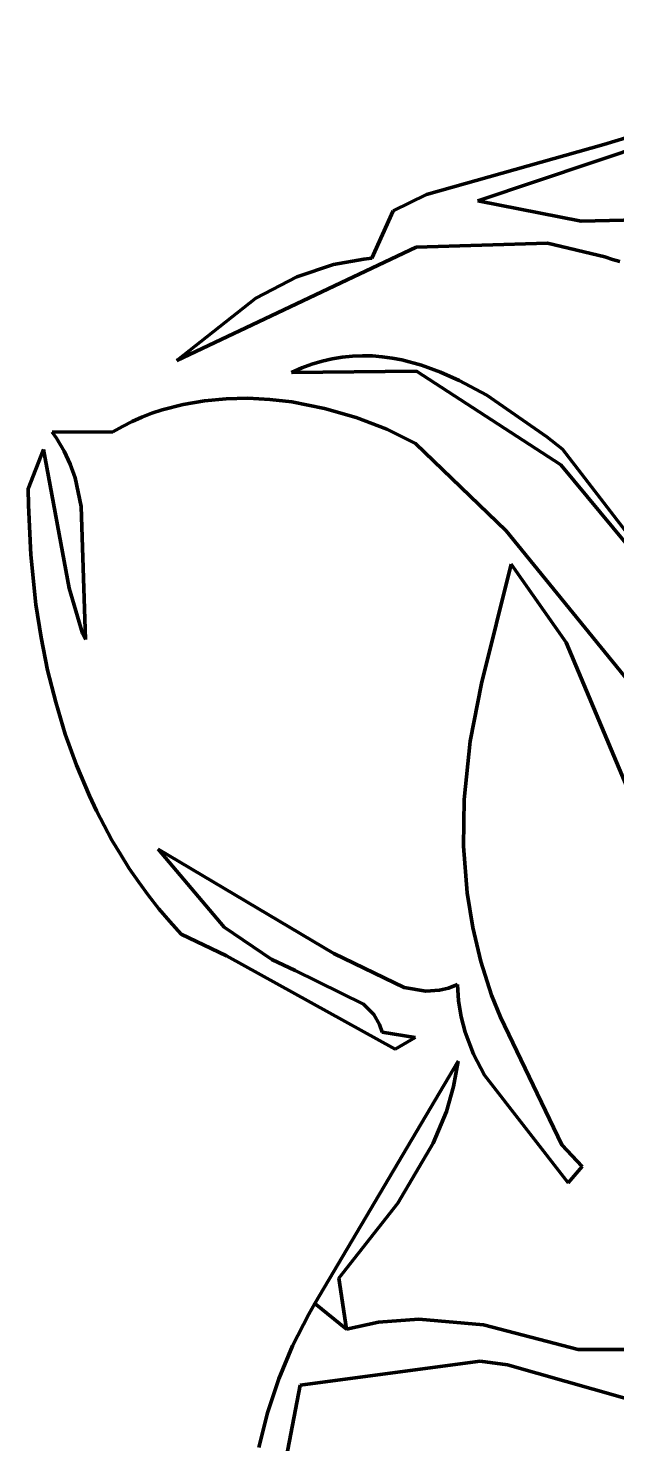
# Model space of a CAD drawing. Header units: millimetres. Extents: x 0 to 8.5, y 0 to 13.2.
# Drawn here: x 1.511 to 1.895, y 6.113 to 7.037 of the extents above; entities that cross this region are included whole.
import ezdxf

# ---------------------------------------------------------------- set-up
doc = ezdxf.new("R2010")
doc.units = ezdxf.units.MM
for name, color, linetype, lineweight in [('color#060606ff', 7, 'CONTINUOUS', 100), ('color#5c5c5cff', 7, 'CONTINUOUS', 100), ('color#ffffffff', 7, 'CONTINUOUS', 100)]:
    doc.layers.add(name, color=color, linetype=linetype, lineweight=lineweight)

msp = doc.modelspace()

# ---------------------------------------------------------------- linework, layer by layer
at = {"layer": 'color#060606ff'}
for p, q in [((2.14137, 7.03686), (1.80431, 6.9243)), ((1.88665, 6.96091), (1.91538, 6.96978)), ((1.77084, 6.92827), (1.88665, 6.96091)), ((1.74915, 6.91765), (1.77084, 6.92827)), ((1.80431, 6.9243), (1.87174, 6.91091)), ((1.73507, 6.88666), (1.74915, 6.91765)), ((1.87174, 6.91091), (1.9453, 6.91255)), ((1.84976, 6.89656), (1.76411, 6.89392)), ((1.88737, 6.88757), (1.84976, 6.89656)), ((1.76411, 6.89392), (1.60775, 6.81986)), ((1.71005, 6.88259), (1.72997, 6.8862)), ((1.72997, 6.8862), (1.73507, 6.88666)), ((1.89221, 6.88593), (1.88737, 6.88757)), ((1.89705, 6.88461), (1.89221, 6.88593)), ((1.68622, 6.87453), (1.71005, 6.88259)), ((1.6593, 6.86057), (1.68622, 6.87453)), ((1.60775, 6.81986), (1.6593, 6.86057)), ((1.70263, 6.81957), (1.70925, 6.82109)), ((1.70925, 6.82109), (1.71585, 6.82217)), ((1.71585, 6.82217), (1.72243, 6.82282)), ((1.72243, 6.82282), (1.72898, 6.82305)), ((1.72898, 6.82305), (1.73549, 6.8229)), ((1.73549, 6.8229), (1.74198, 6.82237)), ((1.74198, 6.82237), (1.74843, 6.82149)), ((1.74843, 6.82149), (1.75483, 6.82027)), ((1.68267, 6.81212), (1.68934, 6.8151)), ((1.76435, 6.81306), (1.68267, 6.81212)), ((1.68934, 6.8151), (1.69599, 6.81757)), ((1.69599, 6.81757), (1.70263, 6.81957)), ((1.75483, 6.82027), (1.76751, 6.8169)), ((1.85845, 6.75188), (1.76435, 6.81306)), ((1.76751, 6.8169), (1.78, 6.81241)), ((1.78, 6.81241), (1.79226, 6.80694)), ((1.79226, 6.80694), (1.81017, 6.79724)), ((1.61189, 6.79126), (1.62582, 6.79368)), ((1.62582, 6.79368), (1.63998, 6.795)), ((1.63998, 6.795), (1.65429, 6.79527)), ((1.65429, 6.79527), (1.66865, 6.79454)), ((1.66865, 6.79454), (1.68299, 6.79287)), ((1.81017, 6.79724), (1.8493, 6.7702)), ((1.58503, 6.78292), (1.59159, 6.78546)), ((1.59159, 6.78546), (1.59826, 6.78769)), ((1.59826, 6.78769), (1.61189, 6.79126)), ((1.68299, 6.79287), (1.70426, 6.7887)), ((1.70426, 6.7887), (1.725, 6.78269)), ((1.56611, 6.77339), (1.57228, 6.77689)), ((1.57228, 6.77689), (1.57859, 6.78006)), ((1.57859, 6.78006), (1.58503, 6.78292)), ((1.725, 6.78269), (1.74493, 6.77501)), ((1.74493, 6.77501), (1.76375, 6.76583)), ((1.52637, 6.7732), (1.56611, 6.77339)), ((1.52926, 6.76915), (1.52637, 6.7732)), ((1.53422, 6.7608), (1.52926, 6.76915)), ((1.76375, 6.76583), (1.82287, 6.70878)), ((1.8493, 6.7702), (1.85968, 6.76201)), ((1.51086, 6.73624), (1.52083, 6.76178)), ((1.52083, 6.76178), (1.5375, 6.6712)), ((1.53822, 6.75214), (1.53422, 6.7608)), ((1.85968, 6.76201), (1.94064, 6.65658)), ((1.54135, 6.74322), (1.53822, 6.75214)), ((1.91952, 6.67827), (1.85845, 6.75188)), ((1.54543, 6.72471), (1.54135, 6.74322)), ((1.51097, 6.72548), (1.51086, 6.73624)), ((1.51248, 6.69306), (1.51097, 6.72548)), ((1.5481, 6.63766), (1.54543, 6.72471)), ((1.82287, 6.70878), (1.95889, 6.54135)), ((1.51585, 6.66064), (1.51248, 6.69306)), ((1.82601, 6.68685), (1.80683, 6.60893)), ((1.86192, 6.63576), (1.82601, 6.68685)), ((1.5375, 6.6712), (1.54631, 6.64175)), ((1.51921, 6.63915), (1.51585, 6.66064)), ((1.52349, 6.61783), (1.51921, 6.63915)), ((1.54631, 6.64175), (1.5481, 6.63766)), ((1.90652, 6.53028), (1.86192, 6.63576)), ((1.52875, 6.59675), (1.52349, 6.61783)), ((1.80683, 6.60893), (1.79929, 6.57139)), ((1.53501, 6.57599), (1.52875, 6.59675)), ((1.54233, 6.55561), (1.53501, 6.57599)), ((1.79929, 6.57139), (1.79536, 6.53332)), ((1.55074, 6.53569), (1.54233, 6.55561)), ((1.55537, 6.52592), (1.55074, 6.53569)), ((1.56028, 6.51629), (1.55537, 6.52592)), ((1.79536, 6.53332), (1.79504, 6.50277)), ((1.56549, 6.50681), (1.56028, 6.51629)), ((1.57099, 6.49748), (1.56549, 6.50681)), ((1.5768, 6.48833), (1.57099, 6.49748)), ((1.71031, 6.43279), (1.59554, 6.50084)), ((1.59554, 6.50084), (1.63878, 6.44988)), ((1.79504, 6.50277), (1.79741, 6.47236)), ((1.58291, 6.47934), (1.5768, 6.48833)), ((1.58934, 6.47055), (1.58291, 6.47934)), ((1.59608, 6.46194), (1.58934, 6.47055)), ((1.79741, 6.47236), (1.80103, 6.44978)), ((1.60315, 6.45353), (1.59608, 6.46194)), ((1.61055, 6.44534), (1.60315, 6.45353)), ((1.64029, 6.4313), (1.61055, 6.44534)), ((1.63878, 6.44988), (1.66982, 6.42873)), ((1.80103, 6.44978), (1.80633, 6.42749)), ((1.75626, 6.41042), (1.71031, 6.43279)), ((1.75033, 6.37029), (1.64029, 6.4313)), ((1.66982, 6.42873), (1.68518, 6.42169)), ((1.80633, 6.42749), (1.81336, 6.40559)), ((1.68518, 6.42169), (1.72969, 6.39955)), ((1.7705, 6.40803), (1.75626, 6.41042)), ((1.77924, 6.40867), (1.7705, 6.40803)), ((1.78516, 6.41014), (1.77924, 6.40867)), ((1.79115, 6.41256), (1.78516, 6.41014)), ((1.79174, 6.4018), (1.79115, 6.41256)), ((1.81336, 6.40559), (1.81904, 6.39124)), ((1.72969, 6.39955), (1.73643, 6.39281)), ((1.79339, 6.39143), (1.79174, 6.4018)), ((1.73643, 6.39281), (1.74017, 6.38643)), ((1.74017, 6.38643), (1.74191, 6.38141)), ((1.796, 6.38142), (1.79339, 6.39143)), ((1.81904, 6.39124), (1.85909, 6.30788)), ((1.74191, 6.38141), (1.76347, 6.37796)), ((1.76347, 6.37796), (1.75033, 6.37029)), ((1.80151, 6.36702), (1.796, 6.38142)), ((1.69792, 6.20407), (1.79158, 6.3625)), ((1.79158, 6.3625), (1.78856, 6.34578)), ((1.80862, 6.35327), (1.80151, 6.36702)), ((1.8634, 6.28297), (1.80862, 6.35327)), ((1.78856, 6.34578), (1.78383, 6.32959)), ((1.78383, 6.32959), (1.77523, 6.30881)), ((1.77523, 6.30881), (1.75207, 6.26973)), ((1.85909, 6.30788), (1.87242, 6.29361)), ((1.87242, 6.29361), (1.8634, 6.28297)), ((1.75207, 6.26973), (1.71368, 6.22066)), ((1.71368, 6.22066), (1.7185, 6.18746)), ((1.7185, 6.18746), (1.69792, 6.20407))]:
    msp.add_line(p, q, dxfattribs=at)
at = {"layer": 'color#5c5c5cff'}
for p, q in [((1.69399, 6.19731), (1.69792, 6.20407)), ((1.69792, 6.20407), (1.7185, 6.18746)), ((1.68336, 6.17649), (1.69399, 6.19731)), ((1.73952, 6.19189), (1.76591, 6.19385)), ((1.76591, 6.19385), (1.80805, 6.19019)), ((1.7185, 6.18746), (1.73952, 6.19189)), ((1.80805, 6.19019), (1.86978, 6.17409)), ((1.67441, 6.15495), (1.68336, 6.17649)), ((1.86978, 6.17409), (1.91003, 6.17416)), ((1.80588, 6.16656), (1.68842, 6.1508)), ((1.8237, 6.16416), (1.80588, 6.16656)), ((1.93148, 6.13337), (1.8237, 6.16416)), ((1.66711, 6.13282), (1.67441, 6.15495)), ((1.68842, 6.1508), (1.67923, 6.10319)), ((1.66144, 6.11021), (1.66711, 6.13282))]:
    msp.add_line(p, q, dxfattribs=at)
at = {"layer": 'color#ffffffff'}
for p, q in [((1.80431, 6.9243), (2.14137, 7.03686)), ((1.91538, 6.96978), (1.88665, 6.96091)), ((1.88665, 6.96091), (1.77084, 6.92827)), ((1.77084, 6.92827), (1.74915, 6.91765)), ((1.87174, 6.91091), (1.80431, 6.9243)), ((1.74915, 6.91765), (1.73507, 6.88666)), ((1.9453, 6.91255), (1.87174, 6.91091)), ((1.76411, 6.89392), (1.84976, 6.89656)), ((1.84976, 6.89656), (1.88737, 6.88757)), ((1.60775, 6.81986), (1.76411, 6.89392)), ((1.72997, 6.8862), (1.71005, 6.88259)), ((1.73507, 6.88666), (1.72997, 6.8862)), ((1.88737, 6.88757), (1.89221, 6.88593)), ((1.89221, 6.88593), (1.89705, 6.88461)), ((1.71005, 6.88259), (1.68622, 6.87453)), ((1.68622, 6.87453), (1.6593, 6.86057)), ((1.6593, 6.86057), (1.60775, 6.81986)), ((1.70925, 6.82109), (1.70263, 6.81957)), ((1.71585, 6.82217), (1.70925, 6.82109)), ((1.72243, 6.82282), (1.71585, 6.82217)), ((1.72898, 6.82305), (1.72243, 6.82282)), ((1.73549, 6.8229), (1.72898, 6.82305)), ((1.74198, 6.82237), (1.73549, 6.8229)), ((1.74843, 6.82149), (1.74198, 6.82237)), ((1.75483, 6.82027), (1.74843, 6.82149)), ((1.68934, 6.8151), (1.68267, 6.81212)), ((1.68267, 6.81212), (1.76435, 6.81306)), ((1.69599, 6.81757), (1.68934, 6.8151)), ((1.70263, 6.81957), (1.69599, 6.81757)), ((1.76751, 6.8169), (1.75483, 6.82027)), ((1.76435, 6.81306), (1.85845, 6.75188)), ((1.78, 6.81241), (1.76751, 6.8169)), ((1.79226, 6.80694), (1.78, 6.81241)), ((1.81017, 6.79724), (1.79226, 6.80694)), ((1.62582, 6.79368), (1.61189, 6.79126)), ((1.63998, 6.795), (1.62582, 6.79368)), ((1.65429, 6.79527), (1.63998, 6.795)), ((1.66865, 6.79454), (1.65429, 6.79527)), ((1.68299, 6.79287), (1.66865, 6.79454)), ((1.8493, 6.7702), (1.81017, 6.79724)), ((1.59159, 6.78546), (1.58503, 6.78292)), ((1.59826, 6.78769), (1.59159, 6.78546)), ((1.61189, 6.79126), (1.59826, 6.78769)), ((1.70426, 6.7887), (1.68299, 6.79287)), ((1.725, 6.78269), (1.70426, 6.7887)), ((1.57228, 6.77689), (1.56611, 6.77339)), ((1.57859, 6.78006), (1.57228, 6.77689)), ((1.58503, 6.78292), (1.57859, 6.78006)), ((1.74493, 6.77501), (1.725, 6.78269)), ((1.76375, 6.76583), (1.74493, 6.77501)), ((1.56611, 6.77339), (1.52637, 6.7732)), ((1.52637, 6.7732), (1.52926, 6.76915)), ((1.52926, 6.76915), (1.53422, 6.7608)), ((1.82287, 6.70878), (1.76375, 6.76583)), ((1.85968, 6.76201), (1.8493, 6.7702)), ((1.52083, 6.76178), (1.51086, 6.73624)), ((1.5375, 6.6712), (1.52083, 6.76178)), ((1.53422, 6.7608), (1.53822, 6.75214)), ((1.94064, 6.65658), (1.85968, 6.76201)), ((1.53822, 6.75214), (1.54135, 6.74322)), ((1.85845, 6.75188), (1.91952, 6.67827)), ((1.54135, 6.74322), (1.54543, 6.72471)), ((1.51086, 6.73624), (1.51097, 6.72548)), ((1.51097, 6.72548), (1.51248, 6.69306)), ((1.54543, 6.72471), (1.5481, 6.63766)), ((1.95889, 6.54135), (1.82287, 6.70878)), ((1.51248, 6.69306), (1.51585, 6.66064)), ((1.80683, 6.60893), (1.82601, 6.68685)), ((1.82601, 6.68685), (1.86192, 6.63576)), ((1.54631, 6.64175), (1.5375, 6.6712)), ((1.51585, 6.66064), (1.51921, 6.63915)), ((1.51921, 6.63915), (1.52349, 6.61783)), ((1.5481, 6.63766), (1.54631, 6.64175)), ((1.86192, 6.63576), (1.90652, 6.53028)), ((1.52349, 6.61783), (1.52875, 6.59675)), ((1.79929, 6.57139), (1.80683, 6.60893)), ((1.52875, 6.59675), (1.53501, 6.57599)), ((1.53501, 6.57599), (1.54233, 6.55561)), ((1.79536, 6.53332), (1.79929, 6.57139)), ((1.54233, 6.55561), (1.55074, 6.53569)), ((1.55074, 6.53569), (1.55537, 6.52592)), ((1.55537, 6.52592), (1.56028, 6.51629)), ((1.79504, 6.50277), (1.79536, 6.53332)), ((1.56028, 6.51629), (1.56549, 6.50681)), ((1.56549, 6.50681), (1.57099, 6.49748)), ((1.57099, 6.49748), (1.5768, 6.48833)), ((1.63878, 6.44988), (1.59554, 6.50084)), ((1.59554, 6.50084), (1.71031, 6.43279)), ((1.79741, 6.47236), (1.79504, 6.50277)), ((1.5768, 6.48833), (1.58291, 6.47934)), ((1.58291, 6.47934), (1.58934, 6.47055)), ((1.58934, 6.47055), (1.59608, 6.46194)), ((1.80103, 6.44978), (1.79741, 6.47236)), ((1.59608, 6.46194), (1.60315, 6.45353)), ((1.60315, 6.45353), (1.61055, 6.44534)), ((1.61055, 6.44534), (1.64029, 6.4313)), ((1.66982, 6.42873), (1.63878, 6.44988)), ((1.80633, 6.42749), (1.80103, 6.44978)), ((1.71031, 6.43279), (1.75626, 6.41042)), ((1.64029, 6.4313), (1.75033, 6.37029)), ((1.68518, 6.42169), (1.66982, 6.42873)), ((1.81336, 6.40559), (1.80633, 6.42749)), ((1.72969, 6.39955), (1.68518, 6.42169)), ((1.75626, 6.41042), (1.7705, 6.40803)), ((1.7705, 6.40803), (1.77924, 6.40867)), ((1.77924, 6.40867), (1.78516, 6.41014)), ((1.78516, 6.41014), (1.79115, 6.41256)), ((1.79115, 6.41256), (1.79174, 6.4018)), ((1.81904, 6.39124), (1.81336, 6.40559)), ((1.73643, 6.39281), (1.72969, 6.39955)), ((1.79174, 6.4018), (1.79339, 6.39143)), ((1.74017, 6.38643), (1.73643, 6.39281)), ((1.74191, 6.38141), (1.74017, 6.38643)), ((1.79339, 6.39143), (1.796, 6.38142)), ((1.85909, 6.30788), (1.81904, 6.39124)), ((1.76347, 6.37796), (1.74191, 6.38141)), ((1.75033, 6.37029), (1.76347, 6.37796)), ((1.796, 6.38142), (1.80151, 6.36702)), ((1.79158, 6.3625), (1.69792, 6.20407)), ((1.78856, 6.34578), (1.79158, 6.3625)), ((1.80151, 6.36702), (1.80862, 6.35327)), ((1.80862, 6.35327), (1.8634, 6.28297)), ((1.78383, 6.32959), (1.78856, 6.34578)), ((1.77523, 6.30881), (1.78383, 6.32959)), ((1.75207, 6.26973), (1.77523, 6.30881)), ((1.87242, 6.29361), (1.85909, 6.30788)), ((1.8634, 6.28297), (1.87242, 6.29361)), ((1.71368, 6.22066), (1.75207, 6.26973)), ((1.7185, 6.18746), (1.71368, 6.22066)), ((1.69792, 6.20407), (1.69399, 6.19731)), ((1.69399, 6.19731), (1.68336, 6.17649)), ((1.76591, 6.19385), (1.73952, 6.19189)), ((1.80805, 6.19019), (1.76591, 6.19385)), ((1.73952, 6.19189), (1.7185, 6.18746)), ((1.86978, 6.17409), (1.80805, 6.19019)), ((1.68336, 6.17649), (1.67441, 6.15495)), ((1.91003, 6.17416), (1.86978, 6.17409)), ((1.68842, 6.1508), (1.80588, 6.16656)), ((1.80588, 6.16656), (1.8237, 6.16416)), ((1.8237, 6.16416), (1.93148, 6.13337)), ((1.67441, 6.15495), (1.66711, 6.13282)), ((1.67923, 6.10319), (1.68842, 6.1508)), ((1.66711, 6.13282), (1.66144, 6.11021))]:
    msp.add_line(p, q, dxfattribs=at)

doc.saveas('drawing.dxf')
